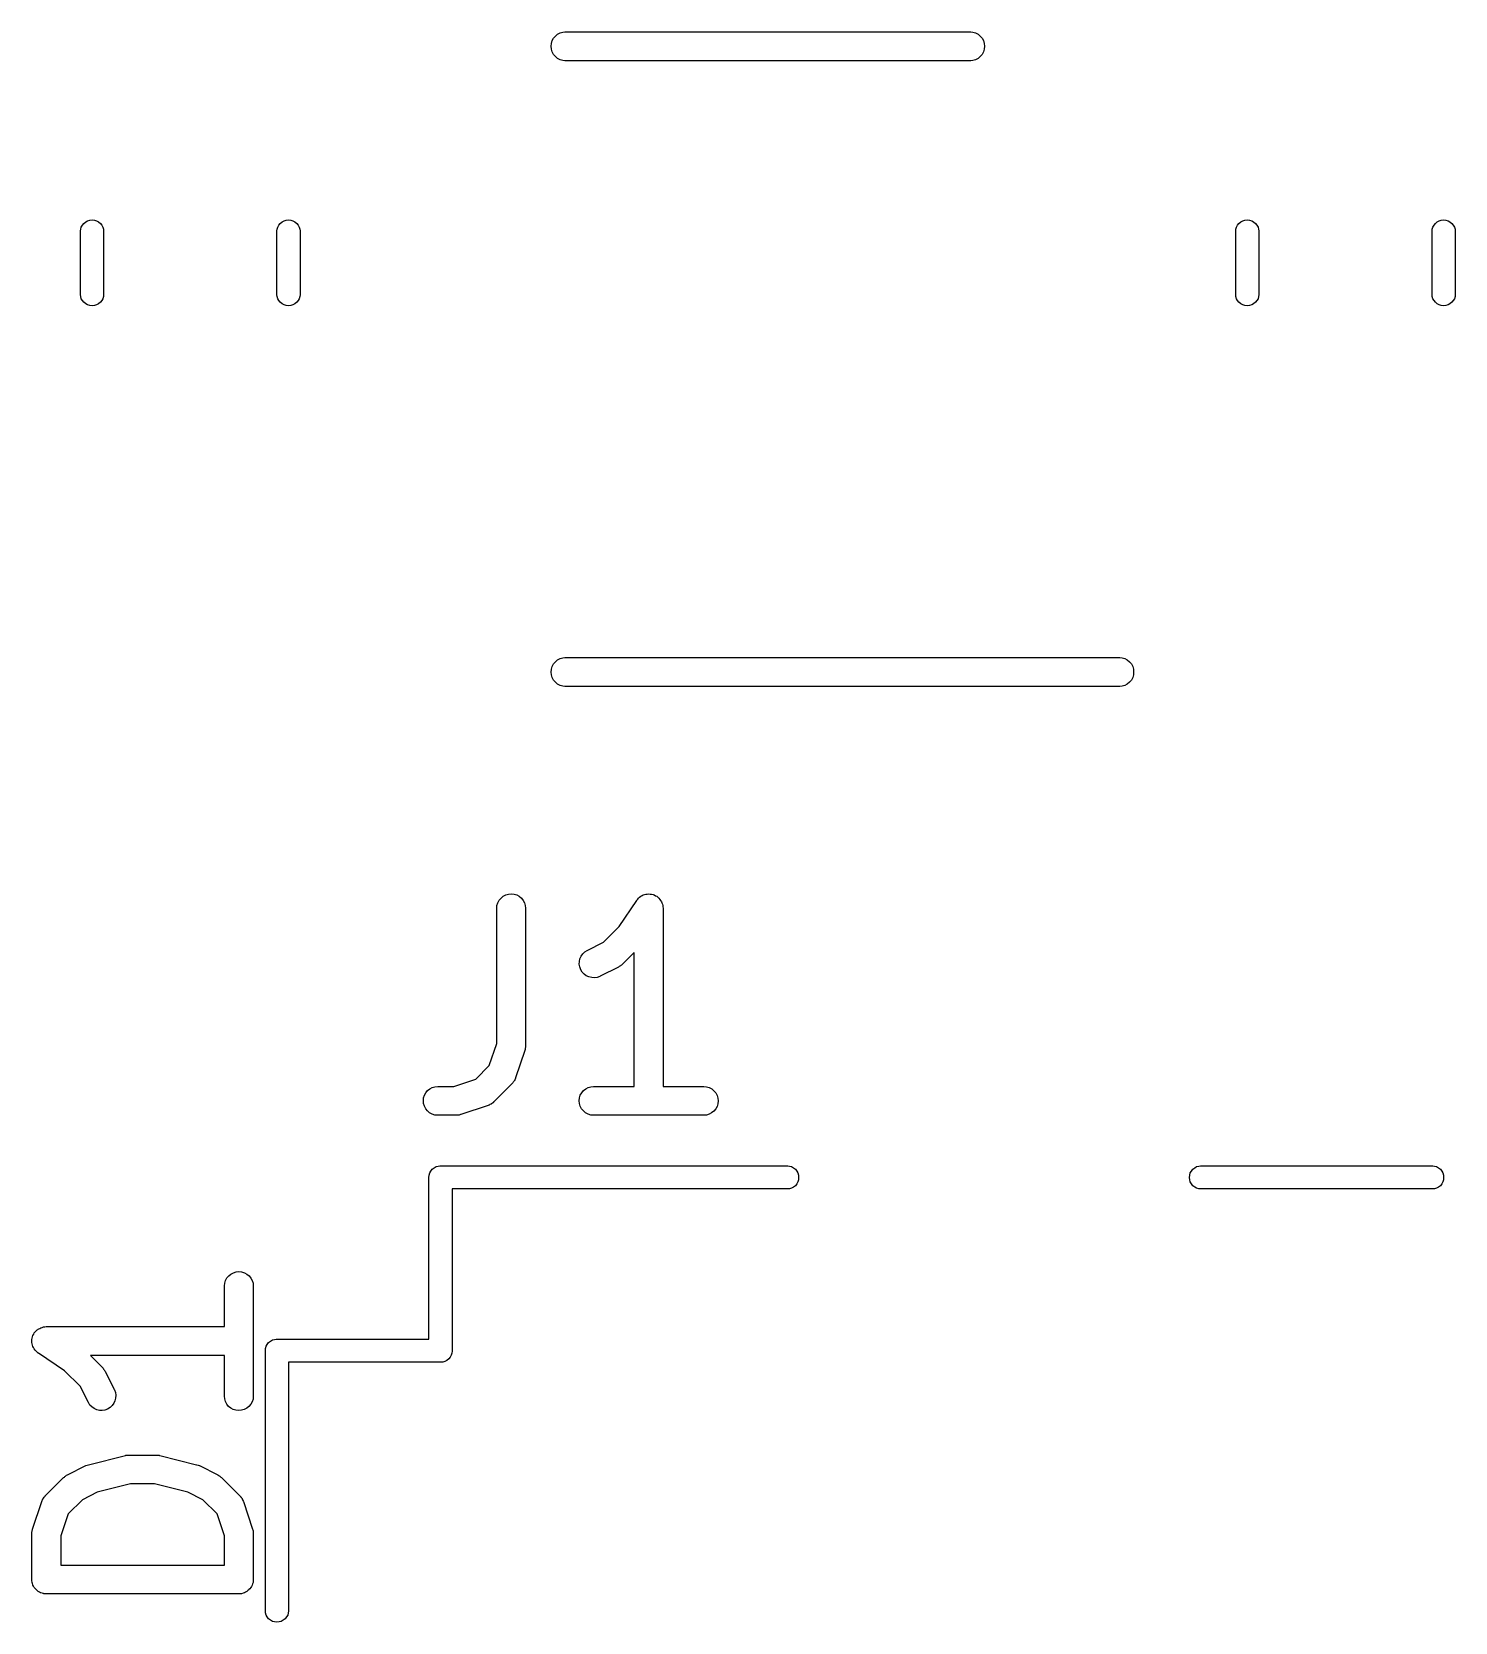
# Model space of a CAD drawing. Extents: x 99.8 to 129.4, y -164.5 to -95.4.
# Drawn here: x 121.98 to 129.37, y -114.96 to -106.7 of the extents above; entities that cross this region are included whole.
import ezdxf

# ---------------------------------------------------------------- set-up
doc = ezdxf.new("R2010")
doc.units = 0
doc.layers.add('BLACK', color=7, linetype='CONTINUOUS')

msp = doc.modelspace()

# ---------------------------------------------------------------- linework, layer by layer
at = {"layer": 'BLACK', "linetype": 'CONTINUOUS'}
for p, q in [((124.697, -106.722), (124.708, -106.712)), ((124.708, -106.712), (124.721, -106.705)), ((124.721, -106.705), (124.735, -106.701)), ((124.735, -106.701), (124.746, -106.7)), ((124.746, -106.7), (126.854, -106.7)), ((126.854, -106.7), (126.865, -106.701)), ((126.865, -106.701), (126.879, -106.705)), ((126.879, -106.705), (126.892, -106.712)), ((126.892, -106.712), (126.903, -106.722)), ((124.675, -106.775), (124.676, -106.76)), ((124.676, -106.79), (124.675, -106.775)), ((124.676, -106.76), (124.68, -106.746)), ((124.68, -106.804), (124.676, -106.79)), ((124.68, -106.746), (124.687, -106.733)), ((124.687, -106.733), (124.697, -106.722)), ((126.903, -106.722), (126.913, -106.733)), ((126.913, -106.733), (126.92, -106.746)), ((126.92, -106.746), (126.924, -106.76)), ((126.924, -106.79), (126.92, -106.804)), ((126.924, -106.76), (126.925, -106.775)), ((126.925, -106.775), (126.924, -106.79)), ((124.687, -106.817), (124.68, -106.804)), ((124.697, -106.828), (124.687, -106.817)), ((124.708, -106.838), (124.697, -106.828)), ((124.721, -106.845), (124.708, -106.838)), ((124.735, -106.849), (124.721, -106.845)), ((124.746, -106.85), (124.735, -106.849)), ((126.854, -106.85), (124.746, -106.85)), ((126.865, -106.849), (126.854, -106.85)), ((126.879, -106.845), (126.865, -106.849)), ((126.892, -106.838), (126.879, -106.845)), ((126.903, -106.828), (126.892, -106.838)), ((126.913, -106.817), (126.903, -106.828)), ((126.92, -106.804), (126.913, -106.817)), ((122.234, -107.714), (122.24, -107.704)), ((122.24, -107.704), (122.247, -107.695)), ((122.247, -107.695), (122.257, -107.687)), ((122.257, -107.687), (122.267, -107.682)), ((122.267, -107.682), (122.278, -107.678)), ((122.278, -107.678), (122.29, -107.677)), ((122.29, -107.677), (122.302, -107.678)), ((122.302, -107.678), (122.313, -107.682)), ((122.313, -107.682), (122.323, -107.687)), ((122.323, -107.687), (122.333, -107.695)), ((122.333, -107.695), (122.34, -107.704)), ((122.34, -107.704), (122.346, -107.714)), ((123.254, -107.714), (123.26, -107.704)), ((123.26, -107.704), (123.267, -107.695)), ((123.267, -107.695), (123.277, -107.687)), ((123.277, -107.687), (123.287, -107.682)), ((123.287, -107.682), (123.298, -107.678)), ((123.298, -107.678), (123.31, -107.677)), ((123.31, -107.677), (123.322, -107.678)), ((123.322, -107.678), (123.333, -107.682)), ((123.333, -107.682), (123.343, -107.687)), ((123.343, -107.687), (123.353, -107.695)), ((123.353, -107.695), (123.36, -107.704)), ((123.36, -107.704), (123.366, -107.714)), ((128.234, -107.714), (128.24, -107.704)), ((128.24, -107.704), (128.247, -107.695)), ((128.247, -107.695), (128.257, -107.687)), ((128.257, -107.687), (128.267, -107.682)), ((128.267, -107.682), (128.278, -107.678)), ((128.278, -107.678), (128.29, -107.677)), ((128.29, -107.677), (128.302, -107.678)), ((128.302, -107.678), (128.313, -107.682)), ((128.313, -107.682), (128.323, -107.687)), ((128.323, -107.687), (128.333, -107.695)), ((128.333, -107.695), (128.34, -107.704)), ((128.34, -107.704), (128.346, -107.714)), ((129.254, -107.714), (129.26, -107.704)), ((129.26, -107.704), (129.267, -107.695)), ((129.267, -107.695), (129.277, -107.687)), ((129.277, -107.687), (129.287, -107.682)), ((129.287, -107.682), (129.298, -107.678)), ((129.298, -107.678), (129.31, -107.677)), ((129.31, -107.677), (129.322, -107.678)), ((129.322, -107.678), (129.333, -107.682)), ((129.333, -107.682), (129.343, -107.687)), ((129.343, -107.687), (129.353, -107.695)), ((129.353, -107.695), (129.36, -107.704)), ((129.36, -107.704), (129.366, -107.714)), ((122.23, -107.734), (122.231, -107.725)), ((122.23, -108.066), (122.23, -107.734)), ((122.231, -107.725), (122.234, -107.714)), ((122.346, -107.714), (122.349, -107.725)), ((122.349, -107.725), (122.35, -107.734)), ((122.35, -107.734), (122.35, -108.066)), ((123.25, -107.734), (123.251, -107.725)), ((123.25, -108.066), (123.25, -107.734)), ((123.251, -107.725), (123.254, -107.714)), ((123.366, -107.714), (123.369, -107.725)), ((123.369, -107.725), (123.37, -107.734)), ((123.37, -107.734), (123.37, -108.066)), ((128.23, -107.734), (128.231, -107.725)), ((128.23, -108.066), (128.23, -107.734)), ((128.231, -107.725), (128.234, -107.714)), ((128.346, -107.714), (128.349, -107.725)), ((128.349, -107.725), (128.35, -107.734)), ((128.35, -107.734), (128.35, -108.066)), ((129.25, -107.734), (129.251, -107.725)), ((129.25, -108.066), (129.25, -107.734)), ((129.251, -107.725), (129.254, -107.714)), ((129.366, -107.714), (129.369, -107.725)), ((129.369, -107.725), (129.37, -107.734)), ((129.37, -107.734), (129.37, -108.066)), ((122.231, -108.075), (122.23, -108.066)), ((122.234, -108.086), (122.231, -108.075)), ((122.24, -108.096), (122.234, -108.086)), ((122.247, -108.105), (122.24, -108.096)), ((122.257, -108.113), (122.247, -108.105)), ((122.267, -108.118), (122.257, -108.113)), ((122.278, -108.122), (122.267, -108.118)), ((122.29, -108.123), (122.278, -108.122)), ((122.302, -108.122), (122.29, -108.123)), ((122.313, -108.118), (122.302, -108.122)), ((122.323, -108.113), (122.313, -108.118)), ((122.333, -108.105), (122.323, -108.113)), ((122.34, -108.096), (122.333, -108.105)), ((122.346, -108.086), (122.34, -108.096)), ((122.349, -108.075), (122.346, -108.086)), ((122.35, -108.066), (122.349, -108.075)), ((123.251, -108.075), (123.25, -108.066)), ((123.254, -108.086), (123.251, -108.075)), ((123.26, -108.096), (123.254, -108.086)), ((123.267, -108.105), (123.26, -108.096)), ((123.277, -108.113), (123.267, -108.105)), ((123.287, -108.118), (123.277, -108.113)), ((123.298, -108.122), (123.287, -108.118)), ((123.31, -108.123), (123.298, -108.122)), ((123.322, -108.122), (123.31, -108.123)), ((123.333, -108.118), (123.322, -108.122)), ((123.343, -108.113), (123.333, -108.118)), ((123.353, -108.105), (123.343, -108.113)), ((123.36, -108.096), (123.353, -108.105)), ((123.366, -108.086), (123.36, -108.096)), ((123.369, -108.075), (123.366, -108.086)), ((123.37, -108.066), (123.369, -108.075)), ((128.231, -108.075), (128.23, -108.066)), ((128.234, -108.086), (128.231, -108.075)), ((128.24, -108.096), (128.234, -108.086)), ((128.247, -108.105), (128.24, -108.096)), ((128.257, -108.113), (128.247, -108.105)), ((128.267, -108.118), (128.257, -108.113)), ((128.278, -108.122), (128.267, -108.118)), ((128.29, -108.123), (128.278, -108.122)), ((128.302, -108.122), (128.29, -108.123)), ((128.313, -108.118), (128.302, -108.122)), ((128.323, -108.113), (128.313, -108.118)), ((128.333, -108.105), (128.323, -108.113)), ((128.34, -108.096), (128.333, -108.105)), ((128.346, -108.086), (128.34, -108.096)), ((128.349, -108.075), (128.346, -108.086)), ((128.35, -108.066), (128.349, -108.075)), ((129.251, -108.075), (129.25, -108.066)), ((129.254, -108.086), (129.251, -108.075)), ((129.26, -108.096), (129.254, -108.086)), ((129.267, -108.105), (129.26, -108.096)), ((129.277, -108.113), (129.267, -108.105)), ((129.287, -108.118), (129.277, -108.113)), ((129.298, -108.122), (129.287, -108.118)), ((129.31, -108.123), (129.298, -108.122)), ((129.322, -108.122), (129.31, -108.123)), ((129.333, -108.118), (129.322, -108.122)), ((129.343, -108.113), (129.333, -108.118)), ((129.353, -108.105), (129.343, -108.113)), ((129.36, -108.096), (129.353, -108.105)), ((129.366, -108.086), (129.36, -108.096)), ((129.369, -108.075), (129.366, -108.086)), ((129.37, -108.066), (129.369, -108.075)), ((124.675, -110.025), (124.676, -110.01)), ((124.676, -110.01), (124.68, -109.996)), ((124.68, -109.996), (124.687, -109.983)), ((124.687, -109.983), (124.697, -109.972)), ((124.697, -109.972), (124.708, -109.962)), ((124.708, -109.962), (124.721, -109.955)), ((124.721, -109.955), (124.735, -109.951)), ((124.735, -109.951), (124.746, -109.95)), ((124.746, -109.95), (127.629, -109.95)), ((127.629, -109.95), (127.64, -109.951)), ((127.64, -109.951), (127.654, -109.955)), ((127.654, -109.955), (127.667, -109.962)), ((127.667, -109.962), (127.678, -109.972)), ((127.678, -109.972), (127.688, -109.983)), ((127.688, -109.983), (127.695, -109.996)), ((127.695, -109.996), (127.699, -110.01)), ((127.699, -110.01), (127.7, -110.025)), ((124.676, -110.04), (124.675, -110.025)), ((124.68, -110.054), (124.676, -110.04)), ((124.687, -110.067), (124.68, -110.054)), ((124.697, -110.078), (124.687, -110.067)), ((124.708, -110.088), (124.697, -110.078)), ((124.721, -110.095), (124.708, -110.088)), ((124.735, -110.099), (124.721, -110.095)), ((124.746, -110.1), (124.735, -110.099)), ((127.629, -110.1), (124.746, -110.1)), ((127.64, -110.099), (127.629, -110.1)), ((127.654, -110.095), (127.64, -110.099)), ((127.667, -110.088), (127.654, -110.095)), ((127.678, -110.078), (127.667, -110.088)), ((127.688, -110.067), (127.678, -110.078)), ((127.695, -110.054), (127.688, -110.067)), ((127.699, -110.04), (127.695, -110.054)), ((127.7, -110.025), (127.699, -110.04)), ((124.439, -111.183), (124.453, -111.179)), ((124.453, -111.179), (124.467, -111.177)), ((124.467, -111.177), (124.482, -111.179)), ((124.482, -111.179), (124.496, -111.183)), ((125.16, -111.181), (125.167, -111.179)), ((125.167, -111.179), (125.174, -111.178)), ((125.167, -111.179), (125.167, -111.179)), ((125.167, -111.179), (125.167, -111.179)), ((125.174, -111.178), (125.181, -111.177)), ((125.181, -111.177), (125.182, -111.177)), ((125.182, -111.177), (125.182, -111.177)), ((125.182, -111.177), (125.189, -111.178)), ((125.189, -111.178), (125.196, -111.179)), ((125.196, -111.179), (125.196, -111.179)), ((125.196, -111.179), (125.196, -111.179)), ((125.196, -111.179), (125.204, -111.181)), ((124.392, -111.251), (124.393, -111.237)), ((124.392, -111.252), (124.392, -111.251)), ((124.392, -111.954), (124.392, -111.252)), ((124.393, -111.237), (124.398, -111.223)), ((124.398, -111.223), (124.405, -111.21)), ((124.405, -111.21), (124.414, -111.199)), ((124.414, -111.199), (124.426, -111.19)), ((124.426, -111.19), (124.439, -111.183)), ((124.496, -111.183), (124.509, -111.19)), ((124.509, -111.19), (124.52, -111.2)), ((124.52, -111.2), (124.529, -111.211)), ((124.529, -111.211), (124.536, -111.224)), ((124.536, -111.224), (124.54, -111.238)), ((124.54, -111.238), (124.542, -111.252)), ((124.542, -111.252), (124.542, -111.967)), ((125.027, -111.347), (125.119, -111.211)), ((125.119, -111.21), (125.124, -111.204)), ((125.119, -111.211), (125.119, -111.21)), ((125.119, -111.21), (125.119, -111.21)), ((125.119, -111.21), (125.119, -111.21)), ((125.119, -111.21), (125.119, -111.21)), ((125.124, -111.204), (125.128, -111.199)), ((125.128, -111.199), (125.129, -111.199)), ((125.129, -111.199), (125.134, -111.194)), ((125.129, -111.199), (125.129, -111.199)), ((125.134, -111.194), (125.14, -111.19)), ((125.14, -111.19), (125.147, -111.186)), ((125.14, -111.19), (125.14, -111.19)), ((125.14, -111.19), (125.14, -111.19)), ((125.147, -111.186), (125.153, -111.183)), ((125.153, -111.183), (125.16, -111.181)), ((125.153, -111.183), (125.153, -111.183)), ((125.153, -111.183), (125.153, -111.183)), ((125.204, -111.181), (125.21, -111.183)), ((125.21, -111.183), (125.21, -111.183)), ((125.21, -111.183), (125.21, -111.183)), ((125.21, -111.183), (125.217, -111.187)), ((125.217, -111.187), (125.223, -111.19)), ((125.223, -111.19), (125.223, -111.19)), ((125.223, -111.19), (125.223, -111.19)), ((125.223, -111.19), (125.229, -111.195)), ((125.229, -111.195), (125.234, -111.2)), ((125.234, -111.2), (125.234, -111.2)), ((125.234, -111.2), (125.234, -111.2)), ((125.234, -111.2), (125.239, -111.206)), ((125.239, -111.206), (125.243, -111.211)), ((125.243, -111.211), (125.243, -111.211)), ((125.243, -111.211), (125.243, -111.211)), ((125.243, -111.211), (125.247, -111.218)), ((125.247, -111.218), (125.25, -111.224)), ((125.25, -111.224), (125.25, -111.224)), ((125.25, -111.224), (125.25, -111.224)), ((125.25, -111.224), (125.252, -111.231)), ((125.252, -111.231), (125.255, -111.238)), ((125.255, -111.238), (125.255, -111.238)), ((125.255, -111.238), (125.255, -111.238)), ((125.255, -111.238), (125.255, -111.245)), ((125.255, -111.245), (125.256, -111.252)), ((125.256, -111.252), (125.256, -112.177)), ((124.946, -111.429), (125.027, -111.347)), ((124.824, -111.514), (124.83, -111.501)), ((124.83, -111.501), (124.839, -111.489)), ((124.839, -111.489), (124.849, -111.479)), ((124.849, -111.479), (124.862, -111.471)), ((124.862, -111.471), (124.946, -111.429)), ((125.106, -111.481), (125.044, -111.544)), ((125.106, -112.177), (125.106, -111.481)), ((124.82, -111.543), (124.821, -111.528)), ((124.823, -111.557), (124.82, -111.543)), ((124.821, -111.528), (124.824, -111.514)), ((124.828, -111.571), (124.823, -111.557)), ((124.836, -111.584), (124.828, -111.571)), ((124.846, -111.594), (124.836, -111.584)), ((125.024, -111.558), (124.929, -111.605)), ((125.028, -111.555), (125.024, -111.558)), ((125.031, -111.553), (125.028, -111.555)), ((125.034, -111.551), (125.031, -111.553)), ((125.036, -111.55), (125.034, -111.551)), ((125.039, -111.547), (125.036, -111.55)), ((125.043, -111.544), (125.039, -111.547)), ((125.044, -111.544), (125.043, -111.544)), ((124.857, -111.603), (124.846, -111.594)), ((124.871, -111.609), (124.857, -111.603)), ((124.885, -111.612), (124.871, -111.609)), ((124.9, -111.613), (124.885, -111.612)), ((124.914, -111.611), (124.9, -111.613)), ((124.928, -111.606), (124.914, -111.611)), ((124.929, -111.605), (124.928, -111.606)), ((124.353, -112.069), (124.392, -111.954)), ((124.538, -111.99), (124.49, -112.133)), ((124.539, -111.986), (124.538, -111.99)), ((124.54, -111.982), (124.539, -111.986)), ((124.541, -111.976), (124.54, -111.979)), ((124.54, -111.979), (124.54, -111.982)), ((124.542, -111.968), (124.541, -111.972)), ((124.541, -111.972), (124.541, -111.976)), ((124.542, -111.967), (124.542, -111.968)), ((124.283, -112.139), (124.353, -112.069)), ((124.169, -112.177), (124.283, -112.139)), ((124.472, -112.163), (124.377, -112.258)), ((124.473, -112.161), (124.472, -112.163)), ((124.475, -112.159), (124.473, -112.161)), ((124.478, -112.155), (124.475, -112.159)), ((124.481, -112.151), (124.478, -112.155)), ((124.482, -112.149), (124.481, -112.151)), ((124.484, -112.148), (124.482, -112.149)), ((124.486, -112.143), (124.484, -112.148)), ((124.488, -112.138), (124.486, -112.143)), ((124.489, -112.136), (124.488, -112.138)), ((124.49, -112.134), (124.489, -112.136)), ((124.49, -112.133), (124.49, -112.134)), ((124.011, -112.252), (124.012, -112.237)), ((124.012, -112.266), (124.011, -112.252)), ((124.012, -112.237), (124.017, -112.223)), ((124.017, -112.223), (124.024, -112.21)), ((124.024, -112.21), (124.033, -112.199)), ((124.033, -112.199), (124.044, -112.19)), ((124.044, -112.19), (124.057, -112.183)), ((124.057, -112.183), (124.071, -112.179)), ((124.071, -112.179), (124.086, -112.177)), ((124.086, -112.177), (124.169, -112.177)), ((124.82, -112.252), (124.822, -112.237)), ((124.822, -112.266), (124.82, -112.252)), ((124.822, -112.237), (124.826, -112.223)), ((124.826, -112.223), (124.833, -112.21)), ((124.833, -112.21), (124.842, -112.199)), ((124.842, -112.199), (124.854, -112.19)), ((124.854, -112.19), (124.867, -112.183)), ((124.867, -112.183), (124.881, -112.179)), ((124.881, -112.179), (124.895, -112.177)), ((124.895, -112.177), (125.106, -112.177)), ((125.256, -112.177), (125.467, -112.177)), ((125.467, -112.177), (125.468, -112.177)), ((125.468, -112.177), (125.482, -112.179)), ((125.482, -112.179), (125.496, -112.183)), ((125.496, -112.183), (125.509, -112.19)), ((125.509, -112.19), (125.52, -112.2)), ((125.52, -112.2), (125.529, -112.211)), ((125.529, -112.211), (125.536, -112.224)), ((125.536, -112.224), (125.54, -112.238)), ((125.54, -112.238), (125.542, -112.253)), ((125.542, -112.253), (125.54, -112.267)), ((124.016, -112.28), (124.012, -112.266)), ((124.023, -112.293), (124.016, -112.28)), ((124.032, -112.305), (124.023, -112.293)), ((124.043, -112.314), (124.032, -112.305)), ((124.056, -112.321), (124.043, -112.314)), ((124.07, -112.326), (124.056, -112.321)), ((124.085, -112.327), (124.07, -112.326)), ((124.086, -112.327), (124.085, -112.327)), ((124.181, -112.327), (124.086, -112.327)), ((124.185, -112.327), (124.181, -112.327)), ((124.189, -112.327), (124.185, -112.327)), ((124.192, -112.326), (124.189, -112.327)), ((124.196, -112.326), (124.192, -112.326)), ((124.2, -112.325), (124.196, -112.326)), ((124.204, -112.324), (124.2, -112.325)), ((124.205, -112.324), (124.204, -112.324)), ((124.348, -112.276), (124.205, -112.324)), ((124.35, -112.275), (124.348, -112.276)), ((124.352, -112.274), (124.35, -112.275)), ((124.356, -112.272), (124.352, -112.274)), ((124.361, -112.27), (124.356, -112.272)), ((124.363, -112.269), (124.361, -112.27)), ((124.365, -112.268), (124.363, -112.269)), ((124.369, -112.264), (124.365, -112.268)), ((124.373, -112.262), (124.369, -112.264)), ((124.374, -112.26), (124.373, -112.262)), ((124.376, -112.259), (124.374, -112.26)), ((124.377, -112.258), (124.376, -112.259)), ((124.826, -112.28), (124.822, -112.266)), ((124.832, -112.293), (124.826, -112.28)), ((124.842, -112.305), (124.832, -112.293)), ((124.853, -112.314), (124.842, -112.305)), ((124.866, -112.321), (124.853, -112.314)), ((124.88, -112.326), (124.866, -112.321)), ((124.894, -112.327), (124.88, -112.326)), ((124.895, -112.327), (124.894, -112.327)), ((125.467, -112.327), (124.895, -112.327)), ((125.481, -112.326), (125.467, -112.327)), ((125.495, -112.322), (125.481, -112.326)), ((125.508, -112.315), (125.495, -112.322)), ((125.52, -112.306), (125.508, -112.315)), ((125.529, -112.294), (125.52, -112.306)), ((125.536, -112.281), (125.529, -112.294)), ((125.54, -112.267), (125.536, -112.281)), ((124.04, -112.65), (124.041, -112.638)), ((124.04, -112.653), (124.04, -112.65)), ((124.04, -113.49), (124.04, -112.653)), ((124.041, -112.638), (124.044, -112.627)), ((124.044, -112.627), (124.05, -112.617)), ((124.05, -112.617), (124.057, -112.607)), ((124.057, -112.607), (124.067, -112.6)), ((124.067, -112.6), (124.077, -112.594)), ((124.077, -112.594), (124.088, -112.591)), ((124.088, -112.591), (124.097, -112.59)), ((124.097, -112.59), (124.1, -112.59)), ((124.1, -112.59), (124.103, -112.59)), ((124.103, -112.59), (125.903, -112.59)), ((125.903, -112.59), (125.912, -112.591)), ((125.912, -112.591), (125.923, -112.594)), ((125.923, -112.594), (125.933, -112.6)), ((125.933, -112.6), (125.943, -112.607)), ((125.943, -112.607), (125.95, -112.617)), ((125.95, -112.617), (125.956, -112.627)), ((125.956, -112.627), (125.959, -112.638)), ((125.959, -112.662), (125.956, -112.673)), ((125.959, -112.638), (125.96, -112.65)), ((125.96, -112.65), (125.959, -112.662)), ((127.99, -112.65), (127.991, -112.638)), ((127.991, -112.662), (127.99, -112.65)), ((127.991, -112.638), (127.994, -112.627)), ((127.994, -112.673), (127.991, -112.662)), ((127.994, -112.627), (128, -112.617)), ((128, -112.617), (128.007, -112.607)), ((128.007, -112.607), (128.017, -112.6)), ((128.017, -112.6), (128.027, -112.594)), ((128.027, -112.594), (128.038, -112.591)), ((128.038, -112.591), (128.047, -112.59)), ((128.047, -112.59), (129.253, -112.59)), ((129.253, -112.59), (129.262, -112.591)), ((129.262, -112.591), (129.273, -112.594)), ((129.273, -112.594), (129.283, -112.6)), ((129.283, -112.6), (129.293, -112.607)), ((129.293, -112.607), (129.3, -112.617)), ((129.3, -112.617), (129.306, -112.627)), ((129.306, -112.627), (129.309, -112.638)), ((129.309, -112.662), (129.306, -112.673)), ((129.309, -112.638), (129.31, -112.65)), ((129.31, -112.65), (129.309, -112.662)), ((125.903, -112.71), (124.16, -112.71)), ((124.16, -112.71), (124.16, -113.547)), ((125.912, -112.709), (125.903, -112.71)), ((125.923, -112.706), (125.912, -112.709)), ((125.933, -112.7), (125.923, -112.706)), ((125.943, -112.693), (125.933, -112.7)), ((125.95, -112.683), (125.943, -112.693)), ((125.956, -112.673), (125.95, -112.683)), ((128, -112.683), (127.994, -112.673)), ((128.007, -112.693), (128, -112.683)), ((128.017, -112.7), (128.007, -112.693)), ((128.027, -112.706), (128.017, -112.7)), ((128.038, -112.709), (128.027, -112.706)), ((128.047, -112.71), (128.038, -112.709)), ((129.253, -112.71), (128.047, -112.71)), ((129.262, -112.709), (129.253, -112.71)), ((129.273, -112.706), (129.262, -112.709)), ((129.283, -112.7), (129.273, -112.706)), ((129.293, -112.693), (129.283, -112.7)), ((129.3, -112.683), (129.293, -112.693)), ((129.306, -112.673), (129.3, -112.683)), ((122.99, -113.172), (123, -113.161)), ((123, -113.161), (123.011, -113.152)), ((123.011, -113.152), (123.024, -113.145)), ((123.024, -113.145), (123.038, -113.141)), ((123.038, -113.141), (123.053, -113.139)), ((123.053, -113.139), (123.067, -113.141)), ((123.067, -113.141), (123.081, -113.145)), ((123.081, -113.145), (123.094, -113.152)), ((123.094, -113.152), (123.106, -113.161)), ((123.106, -113.161), (123.115, -113.173)), ((122.977, -113.213), (122.979, -113.199)), ((122.977, -113.214), (122.977, -113.213)), ((122.977, -113.425), (122.977, -113.214)), ((122.979, -113.199), (122.983, -113.185)), ((122.983, -113.185), (122.99, -113.172)), ((123.115, -113.173), (123.122, -113.186)), ((123.122, -113.186), (123.126, -113.2)), ((123.126, -113.2), (123.127, -113.214)), ((123.127, -113.214), (123.127, -113.786)), ((121.977, -113.499), (121.978, -113.492)), ((121.978, -113.492), (121.979, -113.485)), ((121.979, -113.485), (121.981, -113.478)), ((121.979, -113.485), (121.979, -113.485)), ((121.979, -113.485), (121.979, -113.485)), ((121.981, -113.478), (121.983, -113.471)), ((121.983, -113.471), (121.987, -113.464)), ((121.983, -113.471), (121.983, -113.471)), ((121.983, -113.471), (121.983, -113.471)), ((121.987, -113.464), (121.99, -113.458)), ((121.99, -113.458), (121.995, -113.452)), ((121.99, -113.458), (121.99, -113.458)), ((121.99, -113.458), (121.99, -113.458)), ((121.995, -113.452), (122, -113.447)), ((122, -113.447), (122.005, -113.442)), ((122, -113.447), (122, -113.447)), ((122, -113.447), (122, -113.447)), ((122.005, -113.442), (122.011, -113.438)), ((122.011, -113.437), (122.018, -113.434)), ((122.011, -113.438), (122.011, -113.437)), ((122.011, -113.438), (122.011, -113.438)), ((122.018, -113.434), (122.024, -113.431)), ((122.024, -113.431), (122.031, -113.429)), ((122.024, -113.431), (122.024, -113.431)), ((122.024, -113.431), (122.024, -113.431)), ((122.031, -113.429), (122.038, -113.426)), ((122.038, -113.426), (122.038, -113.426)), ((122.038, -113.426), (122.038, -113.426)), ((122.038, -113.426), (122.045, -113.426)), ((122.045, -113.426), (122.052, -113.425)), ((122.052, -113.425), (122.977, -113.425)), ((123.227, -113.494), (123.238, -113.491)), ((123.238, -113.491), (123.247, -113.49)), ((123.247, -113.49), (123.25, -113.49)), ((123.25, -113.49), (123.253, -113.49)), ((123.253, -113.49), (124.04, -113.49)), ((121.978, -113.507), (121.977, -113.499)), ((121.977, -113.499), (121.977, -113.499)), ((121.977, -113.499), (121.977, -113.499)), ((121.979, -113.514), (121.978, -113.507)), ((121.981, -113.521), (121.979, -113.514)), ((121.979, -113.514), (121.979, -113.514)), ((121.979, -113.514), (121.979, -113.514)), ((121.983, -113.528), (121.981, -113.521)), ((121.986, -113.534), (121.983, -113.528)), ((121.983, -113.528), (121.983, -113.528)), ((121.983, -113.528), (121.983, -113.528)), ((121.99, -113.541), (121.986, -113.534)), ((121.994, -113.547), (121.99, -113.541)), ((121.99, -113.541), (121.99, -113.541)), ((121.99, -113.541), (121.99, -113.541)), ((121.999, -113.552), (121.994, -113.547)), ((122.004, -113.557), (121.999, -113.552)), ((121.999, -113.552), (121.999, -113.552)), ((121.999, -113.552), (121.999, -113.552)), ((122.01, -113.562), (122.004, -113.557)), ((122.011, -113.562), (122.01, -113.562)), ((122.01, -113.562), (122.01, -113.562)), ((122.01, -113.562), (122.01, -113.562)), ((122.01, -113.562), (122.01, -113.562)), ((122.147, -113.654), (122.011, -113.562)), ((123.19, -113.55), (123.191, -113.538)), ((123.19, -113.553), (123.19, -113.55)), ((123.19, -114.903), (123.19, -113.553)), ((123.191, -113.538), (123.194, -113.527)), ((123.194, -113.527), (123.2, -113.517)), ((123.2, -113.517), (123.207, -113.507)), ((123.207, -113.507), (123.217, -113.5)), ((123.217, -113.5), (123.227, -113.494)), ((124.156, -113.573), (124.15, -113.583)), ((124.159, -113.562), (124.156, -113.573)), ((124.16, -113.553), (124.159, -113.562)), ((124.16, -113.547), (124.16, -113.55)), ((124.16, -113.55), (124.16, -113.553)), ((122.229, -113.735), (122.147, -113.654)), ((122.977, -113.575), (122.281, -113.575)), ((122.281, -113.575), (122.344, -113.637)), ((122.344, -113.637), (122.344, -113.638)), ((122.344, -113.638), (122.347, -113.641)), ((122.347, -113.641), (122.35, -113.645)), ((122.35, -113.645), (122.351, -113.647)), ((122.351, -113.647), (122.353, -113.65)), ((122.353, -113.65), (122.355, -113.653)), ((122.355, -113.653), (122.358, -113.657)), ((122.358, -113.657), (122.405, -113.752)), ((122.977, -113.786), (122.977, -113.575)), ((124.097, -113.61), (123.31, -113.61)), ((123.31, -113.61), (123.31, -114.903)), ((124.1, -113.61), (124.097, -113.61)), ((124.112, -113.609), (124.1, -113.61)), ((124.123, -113.606), (124.112, -113.609)), ((124.133, -113.6), (124.123, -113.606)), ((124.143, -113.593), (124.133, -113.6)), ((124.15, -113.583), (124.143, -113.593)), ((122.271, -113.819), (122.229, -113.735)), ((122.279, -113.832), (122.271, -113.819)), ((122.409, -113.81), (122.403, -113.823)), ((122.405, -113.752), (122.406, -113.753)), ((122.406, -113.753), (122.411, -113.767)), ((122.412, -113.796), (122.409, -113.81)), ((122.411, -113.767), (122.413, -113.781)), ((122.413, -113.781), (122.412, -113.796)), ((122.979, -113.8), (122.977, -113.786)), ((122.983, -113.814), (122.979, -113.8)), ((122.99, -113.827), (122.983, -113.814)), ((123.121, -113.815), (123.114, -113.828)), ((123.126, -113.801), (123.121, -113.815)), ((123.127, -113.787), (123.126, -113.801)), ((123.127, -113.786), (123.127, -113.787)), ((122.289, -113.842), (122.279, -113.832)), ((122.301, -113.851), (122.289, -113.842)), ((122.314, -113.857), (122.301, -113.851)), ((122.328, -113.86), (122.314, -113.857)), ((122.343, -113.861), (122.328, -113.86)), ((122.357, -113.858), (122.343, -113.861)), ((122.371, -113.853), (122.357, -113.858)), ((122.384, -113.845), (122.371, -113.853)), ((122.394, -113.835), (122.384, -113.845)), ((122.403, -113.823), (122.394, -113.835)), ((122.999, -113.839), (122.99, -113.827)), ((123.01, -113.848), (122.999, -113.839)), ((123.023, -113.855), (123.01, -113.848)), ((123.037, -113.859), (123.023, -113.855)), ((123.052, -113.861), (123.037, -113.859)), ((123.066, -113.859), (123.052, -113.861)), ((123.08, -113.855), (123.066, -113.859)), ((123.093, -113.848), (123.08, -113.855)), ((123.105, -113.839), (123.093, -113.848)), ((123.114, -113.828), (123.105, -113.839)), ((122.162, -114.195), (122.257, -114.147)), ((122.257, -114.147), (122.258, -114.147)), ((122.258, -114.146), (122.265, -114.144)), ((122.258, -114.147), (122.258, -114.146)), ((122.258, -114.147), (122.258, -114.147)), ((122.265, -114.144), (122.272, -114.142)), ((122.272, -114.142), (122.463, -114.094)), ((122.272, -114.142), (122.272, -114.142)), ((122.272, -114.142), (122.272, -114.142)), ((122.463, -114.094), (122.464, -114.094)), ((122.464, -114.094), (122.465, -114.093)), ((122.465, -114.093), (122.466, -114.093)), ((122.466, -114.093), (122.472, -114.093)), ((122.472, -114.093), (122.478, -114.092)), ((122.478, -114.092), (122.48, -114.092)), ((122.48, -114.092), (122.481, -114.092)), ((122.481, -114.092), (122.624, -114.092)), ((122.624, -114.092), (122.625, -114.092)), ((122.625, -114.092), (122.626, -114.092)), ((122.626, -114.092), (122.628, -114.092)), ((122.628, -114.092), (122.633, -114.093)), ((122.633, -114.093), (122.639, -114.093)), ((122.639, -114.093), (122.641, -114.094)), ((122.641, -114.094), (122.642, -114.094)), ((122.642, -114.094), (122.832, -114.142)), ((122.832, -114.142), (122.833, -114.142)), ((122.833, -114.142), (122.834, -114.142)), ((122.834, -114.142), (122.834, -114.142)), ((122.834, -114.142), (122.841, -114.144)), ((122.841, -114.144), (122.847, -114.147)), ((122.847, -114.147), (122.848, -114.147)), ((122.848, -114.147), (122.848, -114.147)), ((122.848, -114.147), (122.943, -114.195)), ((122.047, -114.304), (122.142, -114.209)), ((122.142, -114.209), (122.143, -114.208)), ((122.143, -114.208), (122.146, -114.206)), ((122.146, -114.206), (122.149, -114.203)), ((122.149, -114.203), (122.152, -114.201)), ((122.152, -114.201), (122.154, -114.199)), ((122.154, -114.199), (122.158, -114.197)), ((122.158, -114.197), (122.162, -114.195)), ((122.943, -114.195), (122.944, -114.195)), ((122.944, -114.195), (122.948, -114.198)), ((122.948, -114.198), (122.951, -114.2)), ((122.951, -114.2), (122.954, -114.202)), ((122.954, -114.202), (122.956, -114.203)), ((122.956, -114.203), (122.959, -114.206)), ((122.959, -114.206), (122.963, -114.209)), ((122.963, -114.209), (123.058, -114.304)), ((122.035, -114.319), (122.037, -114.317)), ((122.037, -114.317), (122.038, -114.315)), ((122.038, -114.315), (122.041, -114.311)), ((122.041, -114.311), (122.044, -114.307)), ((122.044, -114.307), (122.046, -114.306)), ((122.046, -114.306), (122.047, -114.304)), ((122.317, -114.285), (122.24, -114.324)), ((122.49, -114.242), (122.317, -114.285)), ((122.615, -114.242), (122.49, -114.242)), ((122.788, -114.285), (122.615, -114.242)), ((122.865, -114.324), (122.788, -114.285)), ((123.058, -114.304), (123.059, -114.305)), ((123.059, -114.305), (123.06, -114.307)), ((123.06, -114.307), (123.062, -114.308)), ((123.062, -114.308), (123.064, -114.312)), ((123.064, -114.312), (123.068, -114.316)), ((123.068, -114.316), (123.069, -114.318)), ((123.069, -114.318), (123.07, -114.32)), ((121.981, -114.476), (122.029, -114.333)), ((122.029, -114.332), (122.03, -114.33)), ((122.029, -114.333), (122.029, -114.332)), ((122.03, -114.33), (122.031, -114.328)), ((122.031, -114.328), (122.033, -114.324)), ((122.033, -114.324), (122.035, -114.319)), ((122.166, -114.398), (122.127, -114.512)), ((122.24, -114.324), (122.166, -114.398)), ((122.939, -114.398), (122.865, -114.324)), ((122.977, -114.512), (122.939, -114.398)), ((123.07, -114.32), (123.072, -114.325)), ((123.072, -114.325), (123.074, -114.329)), ((123.074, -114.329), (123.075, -114.331)), ((123.075, -114.331), (123.076, -114.333)), ((123.076, -114.333), (123.124, -114.476)), ((121.979, -114.484), (121.98, -114.48)), ((121.98, -114.48), (121.981, -114.476)), ((123.124, -114.476), (123.124, -114.477)), ((123.124, -114.477), (123.125, -114.481)), ((123.125, -114.481), (123.126, -114.485)), ((121.977, -114.499), (121.978, -114.495)), ((121.977, -114.5), (121.977, -114.499)), ((121.977, -114.738), (121.977, -114.5)), ((121.978, -114.491), (121.979, -114.488)), ((121.978, -114.495), (121.978, -114.491)), ((121.979, -114.488), (121.979, -114.484)), ((122.127, -114.512), (122.127, -114.663)), ((122.977, -114.663), (122.977, -114.512)), ((123.126, -114.485), (123.126, -114.489)), ((123.126, -114.489), (123.127, -114.492)), ((123.127, -114.492), (123.127, -114.496)), ((123.127, -114.496), (123.127, -114.5)), ((123.127, -114.5), (123.127, -114.738)), ((122.127, -114.663), (122.977, -114.663)), ((121.978, -114.745), (121.977, -114.738)), ((121.979, -114.752), (121.978, -114.745)), ((121.979, -114.753), (121.979, -114.752)), ((121.979, -114.752), (121.979, -114.752)), ((121.981, -114.759), (121.979, -114.753)), ((121.983, -114.766), (121.981, -114.759)), ((121.983, -114.767), (121.983, -114.766)), ((121.983, -114.766), (121.983, -114.766)), ((121.986, -114.773), (121.983, -114.767)), ((121.99, -114.779), (121.986, -114.773)), ((121.99, -114.78), (121.99, -114.779)), ((121.99, -114.779), (121.99, -114.779)), ((121.994, -114.785), (121.99, -114.78)), ((121.999, -114.791), (121.994, -114.785)), ((122.005, -114.795), (121.999, -114.791)), ((121.999, -114.791), (121.999, -114.791)), ((121.999, -114.791), (121.999, -114.791)), ((122.01, -114.8), (122.005, -114.795)), ((122.017, -114.804), (122.01, -114.8)), ((122.01, -114.8), (122.01, -114.8)), ((122.01, -114.8), (122.01, -114.8)), ((122.023, -114.807), (122.017, -114.804)), ((122.03, -114.809), (122.023, -114.807)), ((122.023, -114.807), (122.023, -114.807)), ((122.023, -114.807), (122.023, -114.807)), ((122.037, -114.811), (122.03, -114.809)), ((122.037, -114.812), (122.037, -114.811)), ((122.037, -114.811), (122.037, -114.811)), ((122.044, -114.812), (122.037, -114.812)), ((122.051, -114.813), (122.044, -114.812)), ((122.052, -114.813), (122.051, -114.813)), ((123.052, -114.813), (122.052, -114.813)), ((122.052, -114.813), (122.052, -114.813)), ((122.052, -114.813), (122.052, -114.813)), ((122.052, -114.813), (122.052, -114.813)), ((123.059, -114.812), (123.052, -114.813)), ((123.066, -114.812), (123.059, -114.812)), ((123.067, -114.812), (123.066, -114.812)), ((123.074, -114.81), (123.067, -114.812)), ((123.067, -114.812), (123.067, -114.812)), ((123.08, -114.808), (123.074, -114.81)), ((123.081, -114.808), (123.08, -114.808)), ((123.087, -114.804), (123.081, -114.807)), ((123.081, -114.807), (123.081, -114.808)), ((123.093, -114.801), (123.087, -114.804)), ((123.094, -114.801), (123.093, -114.801)), ((123.099, -114.796), (123.094, -114.801)), ((123.094, -114.801), (123.094, -114.801)), ((123.105, -114.792), (123.099, -114.796)), ((123.11, -114.786), (123.105, -114.791)), ((123.105, -114.791), (123.105, -114.791)), ((123.105, -114.791), (123.105, -114.792)), ((123.114, -114.78), (123.11, -114.786)), ((123.115, -114.78), (123.114, -114.78)), ((123.114, -114.78), (123.114, -114.78)), ((123.118, -114.774), (123.115, -114.78)), ((123.121, -114.768), (123.118, -114.774)), ((123.122, -114.767), (123.121, -114.767)), ((123.121, -114.767), (123.121, -114.768)), ((123.124, -114.76), (123.122, -114.767)), ((123.126, -114.754), (123.124, -114.76)), ((123.127, -114.746), (123.126, -114.753)), ((123.126, -114.753), (123.126, -114.753)), ((123.126, -114.753), (123.126, -114.754)), ((123.127, -114.738), (123.127, -114.739)), ((123.127, -114.739), (123.127, -114.739)), ((123.127, -114.739), (123.127, -114.739)), ((123.127, -114.739), (123.127, -114.739)), ((123.127, -114.739), (123.127, -114.746)), ((123.191, -114.912), (123.19, -114.903)), ((123.194, -114.923), (123.191, -114.912)), ((123.2, -114.933), (123.194, -114.923)), ((123.207, -114.943), (123.2, -114.933)), ((123.217, -114.95), (123.207, -114.943)), ((123.227, -114.956), (123.217, -114.95)), ((123.238, -114.959), (123.227, -114.956)), ((123.25, -114.96), (123.238, -114.959)), ((123.262, -114.959), (123.25, -114.96)), ((123.273, -114.956), (123.262, -114.959)), ((123.283, -114.95), (123.273, -114.956)), ((123.293, -114.943), (123.283, -114.95)), ((123.3, -114.933), (123.293, -114.943)), ((123.306, -114.923), (123.3, -114.933)), ((123.309, -114.912), (123.306, -114.923)), ((123.31, -114.903), (123.309, -114.912))]:
    msp.add_line(p, q, dxfattribs=at)

doc.saveas('drawing.dxf')
